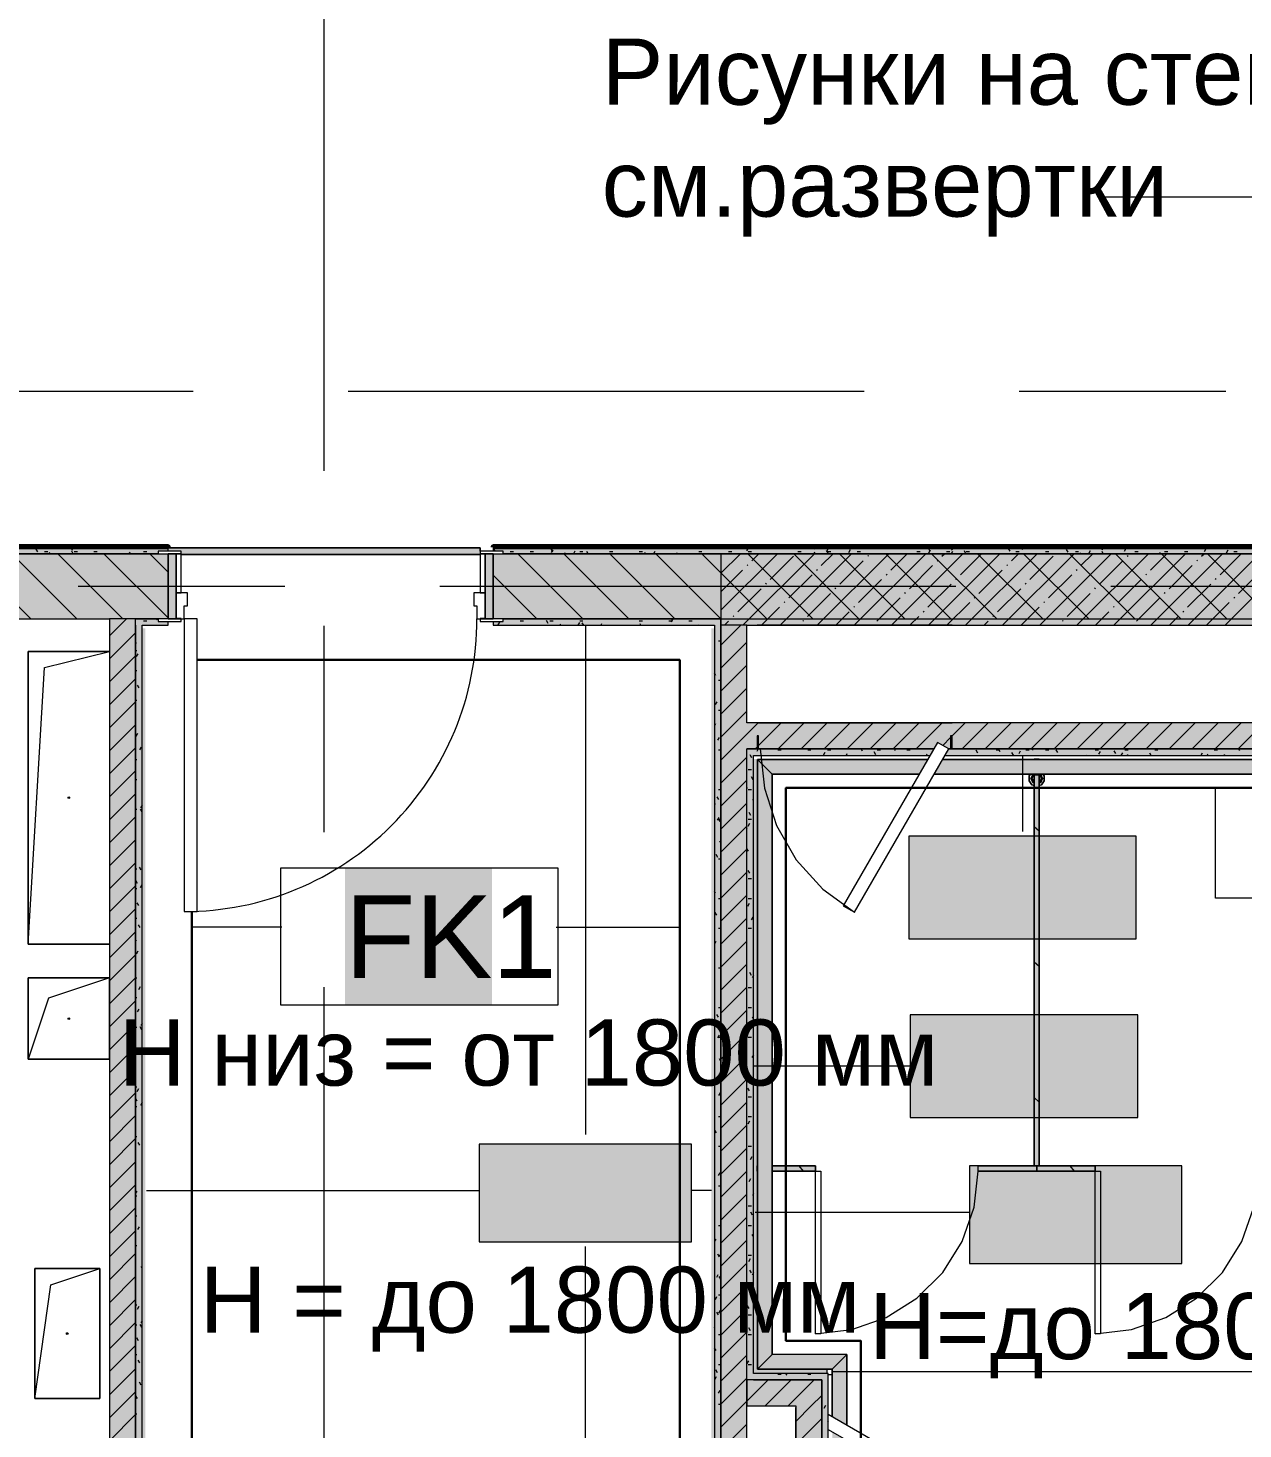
# Model space of a CAD drawing. Header units: millimetres. Extents: x -3817 to 677485, y -22715 to 103890.
# Drawn here: x 661875 to 665611, y 9785 to 14092 of the extents above; entities that cross this region are included whole.
import ezdxf

# ---------------------------------------------------------------- set-up
doc = ezdxf.new("R2010")
doc.units = ezdxf.units.MM
doc.layers.add('PDF _Геометрия', color=7, linetype='Continuous', true_color=0x1d1d1d)
doc.layers.add('PDF _Сплошная заливка', color=7, linetype='Continuous', true_color=0xffffff)
doc.layers.add('PDF _Текст', color=7, linetype='Continuous')
doc.styles.add('PDF GOST-Common', font='arial.ttf')

msp = doc.modelspace()

# ---------------------------------------------------------------- hatches: boundary and pattern name
at = {"layer": 'PDF _Сплошная заливка', "transparency": 33554559}
h = msp.add_hatch(color=256, dxfattribs=at)
h.paths.add_polyline_path([(667069.5, 12475.9), (673285.5, 12475.9), (673285.5, 12495.9), (663305.5, 12495.9), (663305.5, 12483.9), (663335.5, 12483.9), (663335.5, 12475.9), (666710.8, 12475.9)], flags=0)
h.paths.add_polyline_path([(661625.5, 12475.9), (662275.5, 12475.9), (662275.5, 12483.9), (662305.5, 12483.9), (662305.5, 12495.9), (661625.5, 12495.9)], flags=0)
at = {"layer": 'PDF _Сплошная заливка', "true_color": 0x494949, "transparency": 33554559}
msp.add_hatch(color=251, dxfattribs=at).paths.add_polyline_path([(663265.5, 12473.9), (663265.5, 12493.9), (662305.5, 12493.9), (662305.5, 12483.9), (662345.5, 12483.9), (662345.5, 12473.9), (662406.6, 12473.9)])
at = {"layer": 'PDF _Сплошная заливка', "transparency": 33554559}
h = msp.add_hatch(color=256, dxfattribs=at)
h.paths.add_polyline_path([(673265.5, 12275.9), (673285.5, 12275.9), (673285.5, 12475.9), (663305.5, 12475.9), (663305.5, 12275.9), (673167.2, 12275.9)], flags=0)
h.paths.add_polyline_path([(661625.5, 12275.9), (662305.5, 12275.9), (662305.5, 12475.9), (661625.5, 12475.9)], flags=0)
for points in [[(671405.5, 12255.9), (671405.5, 12475.9), (664005.5, 12475.9), (664005.5, 12255.9), (671015.1, 12255.9)], [(662205.5, 8575.9), (662225.5, 8575.9), (662225.5, 12255.9), (662205.5, 12255.9), (662205.5, 11170.7)], [(669580.3, 11875.9), (670875.5, 11875.9), (670875.5, 11955.9), (664085.5, 11955.9), (664085.5, 11875.9), (664116.5, 11875.9), (664116.5, 11915.9), (664121.5, 11915.9), (664121.5, 11875.9), (664660.3, 11875.9), (664671.8, 11895.9), (664706.5, 11875.9), (664711.5, 11875.9), (664711.5, 11915.9), (664716.5, 11915.9), (664716.5, 11875.9), (665905.5, 11875.9), (665905.5, 11915.9), (665910.5, 11915.9), (665910.5, 11875.9), (666449.3, 11875.9), (666460.8, 11895.9), (666495.5, 11875.9), (666500.5, 11875.9), (666500.5, 11915.9), (666505.5, 11915.9), (666505.5, 11875.9), (667710.5, 11875.9), (667710.5, 11915.9), (667715.5, 11915.9), (667715.5, 11875.9), (668254.3, 11875.9), (668265.8, 11895.9), (668300.5, 11875.9), (668305.5, 11875.9), (668305.5, 11915.9), (668310.5, 11915.9), (668310.5, 11875.9), (669401, 11875.9)], [(664335.5, 9935.9), (664335.5, 9955.9), (664105.5, 9955.9), (664105.5, 9935.9), (664315.5, 9935.9)], [(664315.5, 9855.9), (664315.5, 9935.9), (664085.5, 9935.9), (664085.5, 9855.9), (664235.5, 9855.9)], [(664315.5, 7705.9), (664335.5, 7705.9), (664335.5, 9935.9), (664315.5, 9935.9), (664315.5, 8088.1)], [(664235.5, 7705.9), (664315.5, 7705.9), (664315.5, 9855.9), (664235.5, 9855.9), (664235.5, 8088.1)]]:
    msp.add_hatch(color=256, dxfattribs=at).paths.add_polyline_path(points)
h = msp.add_hatch(color=256, dxfattribs=at)
h.paths.add_polyline_path([(662305.5, 12255.9), (662305.5, 12267.9), (662275.5, 12268.4), (662275.5, 12275.9), (662205.5, 12275.9), (662205.5, 12255.9), (662275.5, 12255.9)], flags=0)
h.paths.add_polyline_path([(664005.5, 12255.9), (664005.5, 12275.9), (663335.5, 12275), (663335.5, 12267.9), (663305.5, 12267.9), (663305.5, 12255.9), (663985.5, 12255.9)], flags=0)
h = msp.add_hatch(color=256, dxfattribs=at)
h.paths.add_polyline_path([(670855.5, 11855.9), (670875.5, 11855.9), (670875.5, 11875.9), (668300.5, 11875.9), (668288.9, 11855.9), (669580.3, 11855.9)], flags=0)
h.paths.add_polyline_path([(664381.8, 11855.9), (664649.7, 11857.5), (664660.3, 11875.9), (664085.5, 11875.9), (664085.5, 11855.9), (664105.5, 11855.9)], flags=0)
h.paths.add_polyline_path([(664694.9, 11855.9), (666437.7, 11855.9), (666449.3, 11875.9), (664706.5, 11875.9), (664695.9, 11857.6)], flags=0)
h.paths.add_polyline_path([(668242.7, 11855.9), (668254.3, 11875.9), (666495.5, 11875.9), (666483.9, 11855.9), (668145.6, 11855.9)], flags=0)
at = {"layer": 'PDF _Сплошная заливка', "true_color": 0xd7cdc4, "transparency": 33554559}
h = msp.add_hatch(color=254, dxfattribs=at)
h.paths.add_polyline_path([(670798, 11798.4), (670843, 11843.4), (668281.7, 11843.4), (668255.7, 11798.4), (669580.3, 11798.4)], flags=0)
h.paths.add_polyline_path([(668145.6, 11798.4), (668209.5, 11798.4), (668235.5, 11843.4), (666476.7, 11843.4), (666450.7, 11798.4), (667975.8, 11798.4)], flags=0)
h.paths.add_polyline_path([(666404.5, 11798.4), (666430.5, 11843.4), (664687.7, 11843.4), (664661.7, 11798.4), (666352.2, 11798.4)], flags=0)
h.paths.add_polyline_path([(664381.8, 11798.4), (664615.5, 11798.4), (664641.5, 11843.4), (664118, 11843.4), (664163, 11798.4)], flags=0)
msp.add_hatch(color=254, dxfattribs=at).paths.add_polyline_path([(664118, 9968.4), (664163, 10013.4), (664163, 11798.4), (664118, 11843.4), (664118, 11170.7)])
h = msp.add_hatch(color=254, dxfattribs=at)
h.paths.add_polyline_path([(664348, 7738.4), (664386.5, 7776.8), (664393, 7788.1), (664393, 9749.9), (664348, 9775.9), (664348, 8088.1)], flags=0)
h.paths.add_polyline_path([(664393, 9796.1), (664393, 10013.4), (664348, 9968.4), (664348, 9822.1)], flags=0)

# ---------------------------------------------------------------- linework, layer by layer
at = {"layer": 'PDF _Геометрия', "color": 253, "lineweight": 9, "true_color": 0xaaaaaa}
for points in [[(662785.5, 12730.6), (662785.5, 14318.1)], [(661747.7, 12975.9), (662382.7, 12975.9)], [(662858.9, 12975.9), (664446.4, 12975.9)], [(664922.7, 12975.9), (665557.7, 12975.9)], [(662029.6, 12375.9), (662664.6, 12375.9)], [(663140.8, 12375.9), (664728.3, 12375.9)], [(665204.6, 12375.9), (665839.6, 12375.9)], [(662785.5, 11619.4), (662785.5, 12254.4)], [(664126.5, 11875.9), (664139.1, 11755.3), (664176.6, 11639.9), (664237.2, 11534.9), (664318.4, 11444.8), (664416.5, 11373.6)], [(662785.5, 9555.6), (662785.5, 11143.1)]]:
    msp.add_lwpolyline(points, dxfattribs=at)
at = {"layer": 'PDF _Геометрия', "color": 250, "lineweight": 9, "true_color": 0x3c3c3c}
msp.add_lwpolyline([(666556.5, 12536.2), (666518.5, 12836.4), (666442.1, 12816.4), (666556.5, 12536.2), (666284.4, 13572.4), (665162.9, 13572.4)], dxfattribs=at)
at = {"layer": 'PDF _Геометрия', "color": 231, "lineweight": 70, "true_color": 0xff80c0}
for points in [[(673265.5, 12495.9), (673265.5, 12675.9), (673264.5, 12675.9), (673264.5, 12496.9), (663305.5, 12496.9), (663305.5, 12495.9)], [(662305.5, 12495.9), (662305.5, 12496.9), (661605.5, 12496.9)]]:
    msp.add_lwpolyline(points, dxfattribs=at)
at = {"layer": 'PDF _Геометрия', "color": 9, "lineweight": 9, "true_color": 0xc0c0c0}
for points in [[(661625.5, 12495.9), (661605.5, 12495.9), (661605.5, 11475.9), (661625.5, 11475.9), (661625.5, 12475.9), (662275.5, 12475.9), (661625.5, 12475.9), (661625.5, 12275.9), (662125.5, 12275.9), (662125.5, 8575.9), (661825.5, 8575.9), (661825.5, 11275.9), (661825.5, 11475.9), (661825.5, 12275.9), (661625.5, 12275.9), (661625.5, 11475.9), (661625.5, 11495.9), (661145.5, 11495.9), (661145.5, 11483.9)], [(662305.5, 12483.9), (662305.5, 12495.9)], [(663305.5, 12495.9), (663305.5, 12483.9)], [(662305.5, 12275.9), (662305.5, 12475.9)], [(663305.5, 12475.9), (663305.5, 12275.9)], [(662355.5, 8583.9), (662355.5, 8595.9), (662225.5, 8595.9), (662225.5, 12255.9), (662305.5, 12255.9), (662305.5, 12267.9)], [(663305.5, 12267.9), (663305.5, 12255.9), (663985.5, 12255.9), (663985.5, 8595.9), (663305.5, 8595.9), (663305.5, 8583.9)], [(664716.5, 12255.9), (664116.5, 12255.9)], [(664116.5, 11955.9), (664716.5, 11955.9)], [(664357, 7725.9), (664335.5, 7725.9), (664335.5, 9935.9), (664335.5, 9955.9), (664105.5, 9955.9), (664105.5, 11855.9), (664648.7, 11855.9)], [(664694.9, 11855.9), (666437.7, 11855.9)], [(664235.5, 9650.9), (664235.5, 9850.9)]]:
    msp.add_lwpolyline(points, dxfattribs=at)
at = {"layer": 'PDF _Геометрия', "color": 7, "lineweight": 9}
for points in [[(662305.5, 12495.9), (661625.5, 12495.9)], [(662305.5, 12483.9), (662305.5, 12493.9), (663265.5, 12493.9), (662305.5, 12493.9)], [(663265.5, 12483.9), (663265.5, 12493.9), (663265.5, 12473.9), (662345.5, 12473.9), (663265.5, 12473.9)], [(673264.5, 12495.9), (663305.5, 12495.9)], [(662205.5, 12255.9), (662205.5, 12275.9), (662275.5, 12275.9), (662205.5, 12275.9), (662125.5, 12275.9)], [(662225.5, 8575.9), (662325.5, 8575.9), (662225.5, 8575.9), (662205.5, 8575.9), (662205.5, 12255.9), (662205.5, 8575.9)], [(664085.5, 12255.9), (664005.5, 12255.9), (664005.5, 8595.9), (664005.5, 8575.9), (663335.5, 8575.9), (664005.5, 8575.9)], [(663588.9, 12255.4), (663588.9, 10690.4)], [(664005.5, 8595.9), (664005.5, 12255.9)], [(661875.5, 11275.7), (661925.5, 12125.7), (662125.5, 12175.7), (662125.5, 11275.7), (661875.5, 11275.7), (661875.5, 12175.7), (662125.5, 12175.7), (661875.5, 12175.7), (661875.5, 11275.7), (662125.5, 11275.7)], [(664085.5, 9935.9), (664085.5, 11855.9), (664085.5, 11875.9)], [(664105.5, 9935.9), (664315.5, 9935.9), (664105.5, 9935.9), (664085.5, 9935.9), (664085.5, 11855.9)], [(664932.8, 11855.9), (664932.8, 11622.2)], [(664118, 11843.4), (664118, 9968.4), (664348, 9968.4), (664393, 10013.4), (664163, 10013.4), (664163, 11798.4)], [(664968.5, 11796.9), (664965.8, 11795.8), (664961.4, 11785.2), (664965.8, 11774.5), (664968.5, 11773.4)], [(664968.5, 11773.5), (664968.5, 11776.2), (664968.5, 11779.8), (664968.5, 11783.6), (664968.5, 11787), (664968.5, 11790.6), (664968.5, 11794.1), (664968.5, 11796.9)], [(664984.5, 11796.9), (664984.5, 11794.1), (664984.5, 11790.5), (664984.5, 11786.7), (664984.5, 11783.3), (664984.5, 11779.7), (664984.5, 11776.2), (664984.5, 11773.5)], [(664984.5, 11773.4), (664987.1, 11774.5), (664991.5, 11785.2), (664987.1, 11795.8), (664984.5, 11796.9)], [(666426, 11417.4), (665526, 11417.4), (665526, 11755.9)], [(662655, 11328.1), (662379, 11328.1)], [(663499, 11328.1), (663879, 11328.1)], [(661875.5, 11171.7), (662125.5, 11171.7), (661875.5, 11171.7), (661875.5, 10921.7), (662125.5, 10921.7), (662125.5, 11170.7), (662125.5, 10921.7), (661875.5, 10921.7), (661875.5, 11171.7), (662125.5, 11171.7), (661938, 11109.2), (661875.5, 10921.7)], [(662125.5, 10921.7), (661875.5, 10921.7), (661875.5, 11170.7)], [(664105.5, 10900.9), (664587.4, 10900.9)], [(664116.5, 10577.9), (664116.5, 10593.9)], [(664296.5, 10577.9), (664163, 10577.9), (664296.5, 10577.9)], [(664296.5, 10077.9), (664296.5, 10577.9), (664312.5, 10577.9), (664312.5, 10077.9), (664296.5, 10077.9), (664407.7, 10090.4), (664513.4, 10127.4), (664608.2, 10186.9), (664687.4, 10266.1), (664747, 10360.9), (664783.9, 10466.6), (664796.5, 10577.9), (664796.5, 10593.9)], [(664796.5, 10577.9), (664796.5, 10593.9), (664976.5, 10593.9), (664976.5, 10577.9), (664976.5, 10593.9), (665156.5, 10593.9), (665156.5, 10577.9), (665156.5, 10593.9)], [(664976.5, 10577.9), (664796.5, 10577.9), (664976.5, 10577.9)], [(664984.5, 10593.9), (664968.5, 10593.9)], [(665156.5, 10577.9), (664976.5, 10577.9), (665156.5, 10577.9)], [(665156.5, 10077.9), (665156.5, 10577.9), (665172.5, 10577.9), (665172.5, 10077.9), (665156.5, 10077.9), (665267.7, 10090.4), (665373.4, 10127.4), (665468.2, 10186.9), (665547.4, 10266.1), (665607, 10360.9), (665643.9, 10466.6), (665656.5, 10577.9), (665656.5, 10593.9)], [(662239.3, 10518.4), (663262.3, 10518.4)], [(663976.6, 10518.4), (663915.4, 10518.4)], [(664111, 10452), (664769.8, 10452)], [(663588.9, 8607.8), (663588.9, 10346.4)], [(661895.5, 9878.3), (661945.5, 10228.3), (662095.5, 10278.3)], [(664393, 10013.4), (664393, 9796.1), (664393, 10013.4), (664163, 10013.4)], [(664348, 9968.4), (664348, 9822.1), (664348, 9968.4), (664118, 9968.4)], [(664331, 9968.4), (664331, 9955.9)], [(664335.5, 9951.9), (664348, 9951.9)], [(664351, 9961.6), (665962.2, 9961.6), (665962.2, 9905.7)]]:
    msp.add_lwpolyline(points, dxfattribs=at)
at = {"layer": 'PDF _Геометрия', "color": 231, "lineweight": 9, "true_color": 0xff80c0}
for points in [[(661625.5, 12495.9), (662305.5, 12495.9)], [(663305.5, 12495.9), (673264.5, 12495.9), (673265.5, 12495.9)]]:
    msp.add_lwpolyline(points, dxfattribs=at)
at = {"layer": 'PDF _Геометрия', "color": 253, "lineweight": 9, "true_color": 0x9b9b9b}
for points in [[(661944.4, 12495.9), (661941, 12490)], [(662014.1, 12494.6), (662009, 12485.9)], [(662286.5, 12491), (662283.7, 12495.9)], [(663311.1, 12484.2), (663306.1, 12492.9)], [(663704.1, 12495.9), (663702.8, 12493.5)], [(663870.6, 12490.5), (663867.5, 12495.9)], [(664089.6, 12493), (664084.6, 12484.3)], [(664126.5, 12495.9), (664126.2, 12495.4)], [(664184.4, 12495.7), (664184.3, 12495.9)], [(664294, 12488.6), (664289.8, 12495.9)], [(664335.3, 12491.9), (664330.3, 12483.2)], [(664607.8, 12493.8), (664606.6, 12495.9)], [(664717.5, 12486.7), (664712.4, 12495.4)], [(664895.2, 12483.7), (664890.1, 12492.4)], [(664936, 12495.9), (664931.5, 12488)], [(665182.2, 12495.7), (665177.2, 12486.9)], [(665250.3, 12491.6), (665245.2, 12482.9)], [(665454.7, 12490), (665451.3, 12495.9)], [(661904.7, 12481.7), (661899.7, 12490.4)], [(661925.4, 12482.9), (661935.5, 12482.9)], [(661943.3, 12475.9), (661941.3, 12479.3)], [(662013.7, 12475.9), (662009.4, 12483.4)], [(662016.8, 12482.9), (662026.9, 12482.9)], [(662077.8, 12482.9), (662087.9, 12482.9)], [(662189.7, 12475.9), (662187.1, 12480.4)], [(662230.2, 12482.9), (662240.3, 12482.9)], [(663358, 12482.9), (663368, 12482.9)], [(663418.9, 12482.9), (663429, 12482.9)], [(663446.8, 12476.9), (663446.2, 12475.9)], [(663488.5, 12488.1), (663483.4, 12479.4)], [(663488.8, 12481.2), (663483.8, 12489.9)], [(663527.1, 12475.9), (663525.4, 12478.8)], [(663556.5, 12484), (663551.8, 12475.9)], [(663571.3, 12482.9), (663581.4, 12482.9)], [(663597.5, 12475.9), (663593.4, 12482.9)], [(663662.8, 12482.9), (663672.8, 12482.9)], [(663754.2, 12482.9), (663764.3, 12482.9)], [(663773.5, 12475.9), (663771.1, 12479.9)], [(663802.2, 12482.9), (663798.2, 12475.9)], [(663870.3, 12478.8), (663868.6, 12475.9)], [(663937.1, 12482.9), (663947.1, 12482.9)], [(663949.4, 12475.9), (663948.8, 12476.9)], [(664028.5, 12482.9), (664038.6, 12482.9)], [(664089.5, 12482.9), (664099.5, 12482.9)], [(664241.9, 12482.9), (664251.9, 12482.9)], [(664293.7, 12480.7), (664290.9, 12475.9)], [(664335.7, 12477.4), (664330.6, 12486.1)], [(664333.3, 12482.9), (664343.4, 12482.9)], [(664403.4, 12487.8), (664398.3, 12479.1)], [(664424.8, 12482.9), (664434.8, 12482.9)], [(664607.6, 12482.9), (664617.7, 12482.9)], [(664649.1, 12486.7), (664644.1, 12478)], [(664649.4, 12482.6), (664644.4, 12491.3)], [(664699.1, 12482.9), (664709.1, 12482.9)], [(664717.1, 12482.6), (664713.2, 12475.9)], [(664758.9, 12475.9), (664754.1, 12484.3)], [(664760, 12482.9), (664770.1, 12482.9)], [(664912.4, 12482.9), (664922.5, 12482.9)], [(665003.9, 12482.9), (665013.9, 12482.9)], [(665072.9, 12480.7), (665067.9, 12489.4)], [(665095.3, 12482.9), (665105.4, 12482.9)], [(665110.9, 12475.9), (665109.5, 12478.3)], [(665140.6, 12484.5), (665135.6, 12475.9)], [(665181.3, 12475.9), (665177.5, 12482.4)], [(665278.2, 12482.9), (665288.3, 12482.9)], [(665357.3, 12475.9), (665355.2, 12479.4)], [(665369.6, 12482.9), (665379.7, 12482.9)], [(665430.6, 12482.9), (665440.7, 12482.9)], [(665496, 12490.5), (665491, 12481.8)], [(665533.2, 12475.9), (665532.9, 12476.4)], [(665564, 12486.4), (665559, 12477.7)], [(665583, 12482.9), (665593.1, 12482.9)], [(662230.2, 12269.5), (662240.3, 12269.5)], [(662272.4, 12271.7), (662270, 12275.9)], [(663324.9, 12265.8), (663319.9, 12257)], [(663388.4, 12269.5), (663398.5, 12269.5)], [(663474.7, 12261.9), (663469.6, 12270.6)], [(663471.5, 12275.9), (663471.2, 12275.3)], [(663479.9, 12269.5), (663489.9, 12269.5)], [(663513.3, 12255.9), (663511.3, 12259.4)], [(663570.6, 12264.7), (663565.6, 12255.9)], [(663571.3, 12269.5), (663581.4, 12269.5)], [(663583.7, 12255.9), (663579.3, 12263.5)], [(663638.7, 12260.6), (663636, 12255.9)], [(663754.2, 12269.5), (663764.3, 12269.5)], [(663759.7, 12255.9), (663757, 12260.5)], [(663845.6, 12269.5), (663855.7, 12269.5)], [(663858, 12274.7), (663853, 12266)], [(663856.5, 12271.2), (663853.7, 12275.9)], [(663906.6, 12269.5), (663916.7, 12269.5)], [(663935.7, 12255.9), (663934.7, 12257.5)], [(662208.4, 12199.5), (662205.5, 12204.7)], [(663998, 12208.6), (664005.5, 12208.6)], [(662205.5, 12178.1), (662209.8, 12178.1)], [(662213, 12168.6), (662208, 12159.9)], [(662205.5, 12117.1), (662209.8, 12117.1)], [(663985.9, 12130.5), (663985.5, 12129.7)], [(663989.5, 12101.6), (663985.5, 12108.6)], [(662216.6, 12063.5), (662211.6, 12072.2)], [(663998, 12086.7), (664005.5, 12086.7)], [(662205.5, 12025.7), (662209.8, 12025.7)], [(663993, 12020.8), (663988, 12012.1)], [(663998, 11995.2), (664005.5, 11995.2)], [(663988.9, 11952.8), (663985.5, 11946.8)], [(662211.9, 11922.9), (662206.9, 11914.2)], [(664000.1, 11911.1), (663995, 11902.4)], [(662223, 11881.3), (662218, 11872.5)], [(663998, 11873.3), (664005.5, 11873.3)], [(664100.3, 11848.8), (664096.2, 11855.9), (664095.3, 11857.5)], [(664120.5, 11875.9), (664115.9, 11867.9)], [(664180.9, 11873.3), (664191, 11873.3)], [(664226.1, 11875.9), (664225.5, 11874.9)], [(664272.4, 11873.3), (664282.4, 11873.3)], [(664325, 11864.3), (664320.1, 11855.9)], [(664333.3, 11873.3), (664343.4, 11873.3)], [(664393, 11860.2), (664390.5, 11855.9)], [(664440.5, 11869.2), (664436.6, 11875.9)], [(664472.4, 11875.9), (664471.3, 11873.9)], [(664482.1, 11858.1), (664477.1, 11866.8)], [(664485.7, 11873.3), (664495.8, 11873.3)], [(664542.8, 11875.9), (664539.3, 11869.8)], [(664577.2, 11873.3), (664587.2, 11873.3)], [(664638.8, 11859.2), (664636.9, 11855.9)], [(664754.2, 11874.4), (664753.4, 11875.9)], [(664795.9, 11863.2), (664790.8, 11872)], [(664851.5, 11873.3), (664861.5, 11873.3)], [(664863.9, 11867.3), (664859, 11875.9)], [(664905.5, 11856.2), (664900.5, 11864.9)], [(664926.1, 11869.2), (664921.1, 11860.5)], [(664942.9, 11873.3), (664953, 11873.3)], [(664965.2, 11875.9), (664962.7, 11871.7)], [(665003.9, 11873.3), (665013.9, 11873.3)], [(665041.6, 11864.3), (665036.6, 11873.1)], [(665130.2, 11857), (665129.6, 11855.9)], [(665156.3, 11873.3), (665166.3, 11873.3)], [(665171.9, 11868.1), (665166.8, 11859.4)], [(665219.3, 11861.4), (665214.3, 11870.1)], [(665239.9, 11864), (665235.2, 11855.9)], [(665247.7, 11873.3), (665257.8, 11873.3)], [(665257.7, 11855.9), (665255.9, 11858.9)], [(665328.1, 11855.9), (665323.9, 11863)], [(665339.2, 11873.3), (665349.2, 11873.3)], [(665387.5, 11875.9), (665386.2, 11873.6)], [(665485.6, 11862.9), (665481.5, 11855.9)], [(665504, 11855.9), (665501.6, 11860)], [(665522, 11873.3), (665532.1, 11873.3)], [(665553.7, 11858.9), (665551.9, 11855.9)], [(665601.1, 11870.6), (665598.1, 11875.9)], [(662205.5, 11842.8), (662209.8, 11842.8)], [(664089.5, 11812.3), (664099.5, 11812.3)], [(662205.5, 11781.9), (662209.8, 11781.9)], [(662225.5, 11763.5), (662225.1, 11762.9)], [(664005.5, 11769.2), (664004.9, 11770.2)], [(664104.4, 11780.8), (664099.4, 11789.5)], [(663998.8, 11719.8), (663993.8, 11728.5)], [(663998, 11751.4), (664005.5, 11751.4)], [(664086.3, 11755.8), (664085.5, 11754.3)], [(664089.5, 11751.4), (664099.5, 11751.4)], [(664105.5, 11717.9), (664103.4, 11721.5)], [(662205.5, 11690.4), (662209.8, 11690.4)], [(662225.5, 11682.3), (662220.8, 11690.4)], [(662225.5, 11702.6), (662221, 11694.8)], [(663987.8, 11707), (663985.5, 11703)], [(664097.3, 11671.1), (664092.3, 11679.8)], [(663999, 11665.4), (663993.9, 11656.7)], [(664002.9, 11651.8), (663997.8, 11660.5)], [(663998, 11659.9), (664005.5, 11659.9)], [(664086.1, 11629.5), (664085.5, 11630.6)], [(664093.4, 11646.1), (664088.4, 11637.4)], [(664089.5, 11659.9), (664099.5, 11659.9)], [(662225.5, 11621.4), (662224.9, 11622.4)], [(664005.5, 11586.3), (664001.9, 11592.5)], [(664005.5, 11615.7), (664005.1, 11615.1)], [(663995.8, 11542.1), (663990.8, 11550.8)], [(664090.2, 11561.4), (664085.5, 11569.7)], [(662205.5, 11507.5), (662209.8, 11507.5)], [(662222.9, 11504), (662217.8, 11512.7)], [(663998, 11538), (664005.5, 11538)], [(664094.3, 11493.4), (664089.3, 11502.1)], [(662211.7, 11462.3), (662206.7, 11471)], [(662224.9, 11457.8), (662219.9, 11449.1)], [(664089.5, 11477.1), (664099.5, 11477.1)], [(662205.5, 11446.6), (662209.8, 11446.6)], [(663988.7, 11432.4), (663985.5, 11438.1)], [(663998, 11416.1), (664005.5, 11416.1)], [(664089.5, 11416.1), (664099.5, 11416.1)], [(662215.8, 11394.3), (662210.8, 11403)], [(663992.8, 11364.4), (663987.8, 11373.1)], [(664092.3, 11400.4), (664087.3, 11391.6)], [(662205.5, 11355.1), (662209.8, 11355.1)], [(662219.9, 11326.3), (662214.8, 11335)], [(664103.5, 11358.7), (664098.4, 11350)], [(662208.7, 11284.6), (662205.5, 11290.3)], [(663998, 11324.7), (664005.5, 11324.7)], [(664089.5, 11324.7), (664099.5, 11324.7)], [(662212.7, 11253.7), (662207.7, 11245)], [(663989.7, 11283.6), (663985.5, 11276.3)], [(663998, 11202.7), (664005.5, 11202.7)], [(662205.5, 11172.3), (662209.8, 11172.3)], [(664099.5, 11179.6), (664094.5, 11188.3)], [(664105.5, 11179.3), (664101.4, 11172.3)], [(662219.8, 11144), (662214.7, 11135.3)], [(664089.5, 11141.8), (664099.5, 11141.8)], [(662205.5, 11111.3), (662209.8, 11111.3)], [(662205.7, 11106.9), (662205.5, 11107.4)], [(662215.7, 11076), (662210.6, 11067.3)], [(663998, 11080.8), (664005.5, 11080.8)], [(664089.5, 11080.8), (664099.5, 11080.8)], [(662225.5, 11032), (662221.8, 11025.7)], [(663988.6, 11037.9), (663985.5, 11032.4)], [(663998, 11050.6), (663993, 11059.4)], [(664105.5, 11047.4), (664102.6, 11052.3)], [(662205.5, 11019.9), (662209.8, 11019.9)], [(662225.1, 11012.5), (662220, 11021.2)], [(663999.8, 10996.2), (663994.7, 10987.5)], [(663998, 10989.4), (664005.5, 10989.4)], [(664089.5, 10989.4), (664099.5, 10989.4)], [(664005.5, 10915.8), (664001.1, 10923.3)], [(664105.4, 10935.3), (664100.3, 10926.6)], [(663998, 10867.5), (664005.5, 10867.5)], [(664005.5, 10884.2), (664001.8, 10877.9)], [(662205.5, 10837), (662209.8, 10837)], [(662214.6, 10830.3), (662209.6, 10821.6)], [(664002.8, 10818.5), (663997.7, 10809.8)], [(664093.5, 10824.2), (664088.5, 10832.9)], [(662205.5, 10776), (662209.8, 10776)], [(662210.9, 10793.2), (662205.9, 10801.9)], [(662225.5, 10788.2), (662220.7, 10779.9)], [(664089.5, 10806.5), (664099.5, 10806.5)], [(663998, 10745.5), (664005.5, 10745.5)], [(664093.1, 10731.2), (664088.1, 10722.5)], [(664089.5, 10745.5), (664099.5, 10745.5)], [(662205.5, 10684.6), (662209.8, 10684.6)], [(663992, 10695.2), (663987, 10703.9)], [(662219.1, 10657.1), (662214, 10665.8)], [(663998, 10654.1), (664005.5, 10654.1)], [(664089.5, 10654.1), (664099.5, 10654.1)], [(664100.2, 10621.5), (664095.2, 10612.8)], [(664001.7, 10572.8), (663996.6, 10564.1)], [(664096.1, 10553.5), (664091.1, 10544.8)], [(662209.4, 10516.5), (662205.5, 10509.7)], [(663998, 10532.2), (664005.5, 10532.2)], [(662205.5, 10501.7), (662209.8, 10501.7)], [(664089.5, 10471.2), (664099.5, 10471.2)], [(664105.5, 10508.8), (664102.2, 10503.1)], [(662205.5, 10440.7), (662209.8, 10440.7)], [(664102.8, 10442.4), (664097.7, 10451.1)], [(662216.5, 10406.8), (662211.4, 10398.1)], [(663998, 10410.3), (664005.5, 10410.3)], [(664089.5, 10410.3), (664099.5, 10410.3)], [(664105.5, 10376.8), (664101.8, 10383.1)], [(662205.5, 10349.3), (662209.8, 10349.3)], [(663989.4, 10368.7), (663985.5, 10361.9)], [(664001.3, 10313.4), (663996.2, 10322.1)], [(663998, 10318.8), (664005.5, 10318.8)], [(664089.5, 10318.8), (664099.5, 10318.8)], [(664095, 10307.7), (664090, 10299)], [(662225.5, 10280.3), (662223.3, 10284)], [(663996.5, 10259), (663991.5, 10250.3)], [(664005.4, 10245.4), (664000.3, 10254.1)], [(664099.8, 10264.7), (664094.8, 10273.4)], [(664105.5, 10264.9), (664101.1, 10257.4)], [(664088.6, 10223.1), (664085.5, 10228.6)], [(662205.5, 10166.4), (662209.8, 10166.4)], [(663992.4, 10191), (663987.4, 10182.3)], [(663998, 10196.9), (664005.5, 10196.9)], [(664005.5, 10184.2), (664004.4, 10186.1)], [(662215.4, 10161.1), (662210.4, 10152.4)], [(663998.3, 10135.7), (663993.3, 10144.4)], [(664003.6, 10149.4), (663998.5, 10140.7)], [(664092.7, 10155.1), (664087.7, 10163.8)], [(664089.5, 10135.9), (664099.5, 10135.9)], [(662205.5, 10105.5), (662209.8, 10105.5)], [(662225.3, 10097.6), (662220.3, 10106.3)], [(662225.5, 10117.6), (662221.5, 10110.8)], [(663987.1, 10094.1), (663985.5, 10097)], [(664096.8, 10087), (664091.8, 10095.7)], [(662214.2, 10056), (662209.2, 10064.7)], [(663998, 10075), (664005.5, 10075)], [(664085.6, 10045.4), (664085.5, 10045.7)], [(664089.5, 10075), (664099.5, 10075)], [(662205.5, 10014), (662209.8, 10014)], [(662218.3, 9987.9), (662213.2, 9996.6)], [(663991.2, 10026.1), (663986.2, 10034.8)], [(664089.8, 9994), (664085.5, 9986.4)], [(663995.3, 9958), (663990.3, 9966.7)], [(663998, 9983.5), (664005.5, 9983.5)], [(664089.5, 9983.5), (664099.5, 9983.5)], [(664173, 9955), (664172.5, 9955.9)], [(664180.9, 9953.1), (664191, 9953.1)], [(664208.6, 9955.9), (664205.6, 9950.7)], [(664272.4, 9953.1), (664282.4, 9953.1)], [(662222.4, 9919.9), (662217.3, 9928.6)], [(662225.5, 9934.7), (662224.5, 9933.1)], [(663991.3, 9945.3), (663986.3, 9936.6)], [(662211.2, 9878.3), (662206.2, 9887)], [(664002.5, 9903.6), (663997.4, 9894.9)], [(664316.2, 9898.5), (664315.5, 9897.1)], [(662205.5, 9831.1), (662209.8, 9831.1)], [(663998, 9861.6), (664005.5, 9861.6)], [(664327.4, 9856.8), (664322.4, 9848.1)], [(664333.3, 9861.6), (664335.5, 9861.6)], [(664333.3, 9800.7), (664335.5, 9800.7)], [(664335.5, 9809.9), (664333.5, 9806.5)]]:
    msp.add_lwpolyline(points, dxfattribs=at)
at = {"layer": 'PDF _Геометрия', "color": 231, "lineweight": 53, "true_color": 0xff80c0}
msp.add_lwpolyline([(664116.5, 12496.9), (664716.5, 12496.9)], dxfattribs=at)
at = {"layer": 'PDF _Геометрия', "lineweight": 9}
for points in [[(661883.6, 12275.9), (661683.6, 12475.9)], [(662025.1, 12275.9), (661825.1, 12475.9)], [(662166.5, 12275.9), (661966.5, 12475.9)], [(662305.5, 12278.3), (662107.9, 12475.9)], [(662305.5, 12419.7), (662249.3, 12475.9)], [(663580.7, 12275.9), (663380.7, 12475.9)], [(663722.1, 12275.9), (663522.1, 12475.9)], [(663863.5, 12275.9), (663663.5, 12475.9)], [(664004.9, 12275.9), (663804.9, 12475.9)], [(664146.4, 12275.9), (663946.4, 12475.9)], [(664005.5, 12416.1), (664065.3, 12475.9)], [(664005.5, 12302), (664179.3, 12475.9)], [(664005.5, 12473.1), (664008.2, 12475.9)], [(664073.4, 12255.9), (664293.4, 12475.9)], [(664287.8, 12275.9), (664087.8, 12475.9)], [(664100.4, 12453.9), (664122.3, 12475.9)], [(664157.4, 12396.9), (664228.7, 12468.2)], [(664187.4, 12255.9), (664407.4, 12475.9)], [(664429.2, 12275.9), (664229.2, 12475.9)], [(664301.5, 12255.9), (664521.5, 12475.9)], [(664314.2, 12439.7), (664350.4, 12475.9)], [(664570.6, 12275.9), (664370.6, 12475.9)], [(664371.2, 12382.6), (664442.5, 12453.9)], [(664415.5, 12255.9), (664635.5, 12475.9)], [(664456.8, 12468.2), (664459.1, 12470.6)], [(664712.1, 12275.9), (664512.1, 12475.9)], [(664528, 12425.4), (664578.5, 12475.9)], [(664529.6, 12255.9), (664749.6, 12475.9)], [(664643.6, 12255.9), (664863.6, 12475.9)], [(664853.5, 12275.9), (664653.5, 12475.9)], [(664670.6, 12453.9), (664673, 12456.3)], [(664684.9, 12468.2), (664692.5, 12475.9)], [(664741.9, 12411.2), (664806.6, 12475.9)], [(664757.7, 12255.9), (664977.7, 12475.9)], [(664994.9, 12275.9), (664794.9, 12475.9)], [(664871.7, 12255.9), (665091.7, 12475.9)], [(664898.7, 12453.9), (664920.6, 12475.9)], [(665136.3, 12275.9), (664936.3, 12475.9)], [(664955.7, 12396.9), (665027, 12468.2)], [(664985.8, 12255.9), (665205.8, 12475.9)], [(665277.7, 12275.9), (665077.7, 12475.9)], [(665099.8, 12255.9), (665319.8, 12475.9)], [(665112.5, 12439.7), (665148.7, 12475.9)], [(665169.6, 12382.6), (665240.8, 12453.9)], [(665213.9, 12255.9), (665433.9, 12475.9)], [(665419.2, 12275.9), (665219.2, 12475.9)], [(665255.1, 12468.2), (665257.5, 12470.6)], [(665326.4, 12425.4), (665376.8, 12475.9)], [(665327.9, 12255.9), (665547.9, 12475.9)], [(665560.6, 12275.9), (665360.6, 12475.9)], [(665442, 12255.9), (665662, 12475.9)], [(665468.9, 12453.9), (665471.3, 12456.3)], [(665483.2, 12468.2), (665490.9, 12475.9)], [(665702, 12275.9), (665502, 12475.9)], [(665540.2, 12411.2), (665604.9, 12475.9)], [(665556, 12255.9), (665776, 12475.9)], [(663439.3, 12275.9), (663305.5, 12409.6)], [(664005.5, 12359), (664071.8, 12425.4)], [(664086.1, 12439.7), (664088.5, 12442)], [(664214.4, 12339.9), (664285.7, 12411.2)], [(664299.9, 12425.4), (664302.3, 12427.8)], [(664513.8, 12411.2), (664516.2, 12413.5)], [(664585.1, 12368.4), (664656.3, 12439.7)], [(664798.9, 12354.1), (664870.2, 12425.4)], [(664884.4, 12439.7), (664886.8, 12442)], [(665012.7, 12339.9), (665084, 12411.2)], [(665098.3, 12425.4), (665100.7, 12427.8)], [(665312.1, 12411.2), (665314.5, 12413.5)], [(665383.4, 12368.4), (665454.7, 12439.7)], [(665597.3, 12354.1), (665668.5, 12425.4)], [(664057.6, 12297.1), (664128.9, 12368.4)], [(664143.1, 12382.6), (664145.5, 12385)], [(664357, 12368.4), (664359.3, 12370.8)], [(664428.2, 12325.6), (664499.5, 12396.9)], [(664642.1, 12311.4), (664713.4, 12382.6)], [(664727.6, 12396.9), (664730, 12399.3)], [(664855.9, 12297.1), (664927.2, 12368.4)], [(664941.5, 12382.6), (664943.8, 12385)], [(665155.3, 12368.4), (665157.7, 12370.8)], [(665226.6, 12325.6), (665297.9, 12396.9)], [(665440.4, 12311.4), (665511.7, 12382.6)], [(665526, 12396.9), (665528.3, 12399.3)], [(664200.1, 12325.6), (664202.5, 12328)], [(664271.4, 12282.9), (664342.7, 12354.1)], [(664485.3, 12268.6), (664556.6, 12339.9)], [(664570.8, 12354.1), (664573.2, 12356.5)], [(664700.6, 12255.9), (664770.4, 12325.6)], [(664784.7, 12339.9), (664787, 12342.2)], [(664998.5, 12325.6), (665000.9, 12328)], [(665069.8, 12282.9), (665141.1, 12354.1)], [(665283.6, 12268.6), (665354.9, 12339.9)], [(665369.2, 12354.1), (665371.5, 12356.5)], [(665499, 12255.9), (665568.7, 12325.6)], [(665583, 12339.9), (665585.4, 12342.2)], [(664043.3, 12282.9), (664045.7, 12285.2)], [(664130.4, 12255.9), (664185.9, 12311.4)], [(664358.5, 12255.9), (664399.7, 12297.1)], [(664414, 12311.4), (664416.4, 12313.7)], [(664586.6, 12255.9), (664613.6, 12282.9)], [(664627.8, 12297.1), (664630.2, 12299.5)], [(664841.7, 12282.9), (664844, 12285.2)], [(664928.7, 12255.9), (664984.2, 12311.4)], [(665156.8, 12255.9), (665198.1, 12297.1)], [(665212.3, 12311.4), (665214.7, 12313.7)], [(665384.9, 12255.9), (665411.9, 12282.9)], [(665426.2, 12297.1), (665428.5, 12299.5)], [(662125.5, 12223.8), (662177.5, 12275.9)], [(662125.5, 12153.1), (662205.5, 12233.1)], [(664005.5, 12194.6), (664066.7, 12255.9)], [(664016.3, 12255.9), (664029.1, 12268.6)], [(664257.2, 12268.6), (664259.5, 12271)], [(664472.5, 12255.9), (664473.4, 12256.7)], [(664814.7, 12255.9), (664827.4, 12268.6)], [(665055.5, 12268.6), (665057.9, 12271)], [(665270.9, 12255.9), (665271.7, 12256.7)], [(664005.5, 12123.9), (664085.5, 12203.9)], [(662125.5, 12082.4), (662205.5, 12162.4)], [(664005.5, 12053.2), (664085.5, 12133.2)], [(662125.5, 12011.7), (662205.5, 12091.7)], [(664005.5, 11982.5), (664085.5, 12062.5)], [(662125.5, 11941), (662205.5, 12021)], [(664005.5, 11911.8), (664085.5, 11991.8)], [(662125.5, 11870.2), (662205.5, 11950.2)], [(664005.5, 11841.1), (664085.5, 11921.1), (664120.3, 11955.9)], [(664121.5, 11886.3), (664191, 11955.9)], [(664181.7, 11875.9), (664261.7, 11955.9)], [(664252.4, 11875.9), (664332.4, 11955.9)], [(664323.1, 11875.9), (664403.1, 11955.9)], [(664393.8, 11875.9), (664473.8, 11955.9)], [(664464.5, 11875.9), (664544.5, 11955.9)], [(664535.2, 11875.9), (664615.2, 11955.9)], [(664606, 11875.9), (664686, 11955.9)], [(664716.5, 11915.7), (664756.7, 11955.9)], [(664747.4, 11875.9), (664827.4, 11955.9)], [(664818.1, 11875.9), (664898.1, 11955.9)], [(664888.8, 11875.9), (664968.8, 11955.9)], [(664959.5, 11875.9), (665039.5, 11955.9)], [(665030.2, 11875.9), (665110.2, 11955.9)], [(665100.9, 11875.9), (665180.9, 11955.9)], [(665171.6, 11875.9), (665251.6, 11955.9)], [(665242.4, 11875.9), (665322.4, 11955.9)], [(665313.1, 11875.9), (665393.1, 11955.9)], [(665383.8, 11875.9), (665463.8, 11955.9)], [(665454.5, 11875.9), (665534.5, 11955.9)], [(665525.2, 11875.9), (665605.2, 11955.9)], [(665595.9, 11875.9), (665675.9, 11955.9)], [(664687.6, 11886.8), (664711.5, 11910.7)], [(662125.5, 11799.5), (662205.5, 11879.5)], [(664005.5, 11770.3), (664085.5, 11850.3)], [(664111, 11875.9), (664116.5, 11881.3)], [(662125.5, 11728.8), (662205.5, 11808.8)], [(664005.5, 11699.6), (664085.5, 11779.6)], [(662125.5, 11658.1), (662205.5, 11738.1)], [(664005.5, 11628.9), (664085.5, 11708.9)], [(662125.5, 11587.4), (662205.5, 11667.4)], [(664005.5, 11558.2), (664085.5, 11638.2)], [(662125.5, 11516.7), (662205.5, 11596.7)], [(664005.5, 11487.5), (664085.5, 11567.5)], [(662125.5, 11446), (662205.5, 11526)], [(664005.5, 11416.8), (664085.5, 11496.8)], [(662125.5, 11375.3), (662205.5, 11455.3)], [(664005.5, 11346.1), (664085.5, 11426.1)], [(662125.5, 11304.6), (662205.5, 11384.6)], [(664005.5, 11275.4), (664085.5, 11355.4)], [(662125.5, 11233.9), (662205.5, 11313.9)], [(662125.5, 11163.1), (662205.5, 11243.1)], [(664005.5, 11204.7), (664085.5, 11284.7)], [(664005.5, 11134), (664085.5, 11214)], [(662125.5, 11092.4), (662205.5, 11172.4)], [(664005.5, 11063.2), (664085.5, 11143.2)], [(662125.5, 11021.7), (662205.5, 11101.7)], [(664005.5, 10992.5), (664085.5, 11072.5)], [(662125.5, 10951), (662205.5, 11031)], [(664005.5, 10921.8), (664085.5, 11001.8)], [(662125.5, 10880.3), (662205.5, 10960.3)], [(664005.5, 10851.1), (664085.5, 10931.1)], [(662125.5, 10809.6), (662205.5, 10889.6)], [(664005.5, 10780.4), (664085.5, 10860.4)], [(662125.5, 10738.9), (662205.5, 10818.9)], [(664005.5, 10709.7), (664085.5, 10789.7)], [(662125.5, 10668.2), (662205.5, 10748.2)], [(664005.5, 10639), (664085.5, 10719)], [(662125.5, 10597.5), (662205.5, 10677.5)], [(664005.5, 10568.3), (664085.5, 10648.3)], [(662125.5, 10526.7), (662205.5, 10606.7)], [(664005.5, 10497.6), (664085.5, 10577.6)], [(662125.5, 10456), (662205.5, 10536)], [(664005.5, 10426.8), (664085.5, 10506.8)], [(662125.5, 10385.3), (662205.5, 10465.3)], [(664005.5, 10356.1), (664085.5, 10436.1)], [(662125.5, 10314.6), (662205.5, 10394.6)], [(664005.5, 10285.4), (664085.5, 10365.4)], [(662125.5, 10243.9), (662205.5, 10323.9)], [(664005.5, 10214.7), (664085.5, 10294.7)], [(662125.5, 10173.2), (662205.5, 10253.2)], [(664005.5, 10144), (664085.5, 10224)], [(662125.5, 10102.5), (662205.5, 10182.5)], [(664005.5, 10073.3), (664085.5, 10153.3)], [(662125.5, 10031.8), (662205.5, 10111.8)], [(664005.5, 10002.6), (664085.5, 10082.6)], [(662125.5, 9961.1), (662205.5, 10041.1)], [(664005.5, 9931.9), (664085.5, 10011.9)], [(662125.5, 9890.3), (662205.5, 9970.3)], [(664005.5, 9861.2), (664085.5, 9941.2)], [(664005.5, 9790.4), (664085.5, 9870.4), (664150.9, 9935.9)], [(664141.6, 9855.9), (664221.6, 9935.9)], [(664212.3, 9855.9), (664292.3, 9935.9)], [(662125.5, 9819.6), (662205.5, 9899.6)], [(664235.5, 9808.3), (664283, 9855.9), (664315.5, 9888.3)], [(662125.5, 9748.9), (662205.5, 9828.9)], [(664005.5, 9719.7), (664085.5, 9799.7)], [(664235.5, 9737.6), (664315.5, 9817.6)]]:
    msp.add_lwpolyline(points, dxfattribs=at)
at = {"layer": 'PDF _Геометрия', "color": 253, "lineweight": 13, "true_color": 0xaaaaaa}
for points in [[(662345.5, 12483.9), (662275.5, 12483.9), (662275.5, 12475.9), (662345.5, 12475.9)], [(662330.5, 12475.9), (662305.5, 12475.9), (662305.5, 12275.9), (662330.5, 12275.9)], [(662345.5, 12475.9), (662330.5, 12475.9), (662330.5, 12355.9), (662345.5, 12355.9)], [(663265.5, 12483.9), (663265.5, 12475.9), (663335.5, 12475.9), (663335.5, 12483.9)], [(663265.5, 12475.9), (663265.5, 12355.9), (663280.5, 12355.9), (663280.5, 12475.9)], [(663280.5, 12475.9), (663280.5, 12275.9), (663305.5, 12275.9), (663305.5, 12475.9)], [(662355.5, 12275.9), (662355.5, 12315.9), (662365.5, 12315.9), (662365.5, 12355.9), (662330.5, 12355.9), (662330.5, 12275.9)], [(663255.5, 12275.9), (663280.5, 12275.9), (663280.5, 12355.9), (663245.5, 12355.9), (663245.5, 12315.9), (663255.5, 12315.9)], [(662345.5, 12276.9), (662330.5, 12276.9), (662330.5, 12275.9), (662345.5, 12275.9)], [(663265.5, 12276.9), (663265.5, 12275.9), (663280.5, 12275.9), (663280.5, 12276.9)], [(662345.5, 12275.9), (662275.5, 12275.9), (662275.5, 12267.9), (662345.5, 12267.9)], [(662355.5, 11375.9), (662395.5, 11375.9), (662395.5, 12275.9), (662355.5, 12275.9)], [(663265.5, 12275.9), (663265.5, 12267.9), (663335.5, 12267.9), (663335.5, 12275.9)], [(664121.5, 11915.9), (664116.5, 11915.9), (664116.5, 11875.9), (664121.5, 11875.9)], [(664416.5, 11373.6), (664706.5, 11875.9), (664671.8, 11895.9), (664381.8, 11393.6)], [(664711.5, 11915.9), (664711.5, 11875.9), (664716.5, 11875.9), (664716.5, 11915.9)]]:
    msp.add_lwpolyline(points, close=True, dxfattribs=at)
at = {"layer": 'PDF _Геометрия', "color": 9, "lineweight": 9, "true_color": 0xc0c0c0}
for points in [[(673285.5, 12475.9), (663335.5, 12475.9)], [(673265.5, 12275.9), (671405.5, 12275.9), (671405.5, 12475.9), (664005.5, 12475.9), (664005.5, 12275.9)], [(671405.5, 12235.9), (671405.5, 7055.9), (671405.5, 7275.9), (671405.5, 12255.9), (671325.5, 12255.9), (671325.5, 7275.9), (670955.5, 7275.9), (670955.5, 12255.9), (670875.5, 12255.9), (670875.5, 11955.9), (664085.5, 11955.9), (664085.5, 12255.9), (671405.5, 12255.9)], [(664085.5, 11875.9), (664660.3, 11875.9)], [(664706.5, 11875.9), (666449.3, 11875.9)], [(664235.5, 7705.9), (664085.5, 7705.9), (664085.5, 7625.9), (665055.5, 7625.9), (665055.5, 7275.9), (665135.5, 7275.9), (665135.5, 7425.9), (668085.5, 7425.9), (668085.5, 7275.9), (668165.5, 7275.9), (668165.5, 7505.9), (668085.5, 7505.9), (668165.5, 7505.9), (668165.5, 7275.9), (664085.5, 7275.9), (664085.5, 9935.9), (664085.5, 9855.9), (664235.5, 9855.9)], [(664315.5, 7705.9), (664315.5, 9855.9), (664315.5, 9935.9)]]:
    msp.add_lwpolyline(points, close=True, dxfattribs=at)
at = {"layer": 'PDF _Геометрия', "color": 7, "lineweight": 9}
for points in [[(664005.5, 12275.9), (663335.5, 12275.9), (664005.5, 12275.9), (664005.5, 12255.9)], [(662125.5, 12175.7), (662125.5, 11275.7), (661875.5, 11275.7), (661875.5, 12175.7)], [(664163, 11798.4), (664163, 10013.4), (664118, 9968.4), (664118, 11843.4), (664641.5, 11843.4), (664118, 11843.4), (664163, 11798.4), (664615.5, 11798.4)], [(666430.5, 11843.4), (664687.7, 11843.4)], [(664984.5, 11843.9), (664968.5, 11843.9)], [(666404.5, 11798.4), (664661.7, 11798.4)], [(664968.5, 11763.2), (664962, 11765.3), (664953.1, 11777.6), (664953.1, 11792.8), (664957.1, 11798.4), (664953.1, 11792.8), (664953.1, 11777.6), (664962, 11765.3)], [(664968.5, 11770.9), (664964.1, 11772.7), (664958.9, 11785.2), (664964.1, 11797.6), (664958.9, 11785.2), (664964.1, 11772.7)], [(664968.5, 11797.9), (664961.5, 11786.5), (664966.3, 11774.1), (664968.5, 11772.4)], [(664968.5, 11798.4), (664968.5, 10593.9), (664968.5, 11793.9)], [(664995.8, 11798.4), (664999.9, 11792.8), (664999.9, 11777.6), (664990.9, 11765.3), (664984.5, 11763.2), (664990.9, 11765.3), (664999.9, 11777.6), (664999.9, 11792.8)], [(664984.5, 11798.4), (664984.5, 11793.9), (664984.5, 10593.9)], [(664984.5, 11772.4), (664991.5, 11783.8), (664986.7, 11796.3), (664984.5, 11797.9)], [(664988.9, 11797.6), (664994, 11785.2), (664988.9, 11772.7), (664984.5, 11770.9), (664988.9, 11772.7), (664994, 11785.2)], [(665282.8, 11607.7), (664582.8, 11607.7), (664582.8, 11292), (665282.8, 11292)], [(662652.8, 11510.6), (663504.4, 11510.6), (663504.4, 11087.6), (662652.8, 11087.6)], [(665287.4, 11058.4), (664587.4, 11058.4), (664587.4, 10742.8), (665287.4, 10742.8)], [(663915.4, 10660.3), (663262.3, 10660.3), (663262.3, 10360.3), (663915.4, 10360.3)], [(664296.5, 10593.9), (664163, 10593.9), (664296.5, 10593.9), (664296.5, 10577.9)], [(665423, 10593.9), (664769.8, 10593.9), (664769.8, 10293.9), (665423, 10293.9)], [(662095.5, 10278.3), (662095.5, 9878.3), (661895.5, 9878.3), (661895.5, 10278.3)], [(662095.5, 10278.3), (662095.5, 9878.3), (661895.5, 9878.3), (661895.5, 10278.3), (662095.5, 10278.3), (661895.5, 10278.3), (661895.5, 9878.3), (662095.5, 9878.3)]]:
    msp.add_lwpolyline(points, close=True, dxfattribs=at)
at = {"layer": 'PDF _Геометрия', "color": 231, "lineweight": 30, "true_color": 0xff80c0}
msp.add_lwpolyline([(662379, 11375.9), (662379, 8769.6), (663879, 8769.6), (663879, 12149.6), (662395.5, 12149.6)], dxfattribs=at)
msp.add_lwpolyline([(670735.5, 11755.9), (664205.5, 11755.9), (664205.5, 10055.9), (664435.5, 10055.9), (664435.5, 7825.9), (665255.5, 7825.9), (665255.5, 7625.9), (668285.5, 7625.9), (668285.5, 7395.9), (670735.5, 7395.9)], close=True, dxfattribs=at)
at = {"layer": 'PDF _Геометрия', "color": 9, "lineweight": 9, "true_color": 0xc3c3c1}
for points in [[(664984.5, 11622.9), (664968.5, 11636.6)], [(664984.5, 11206.4), (664968.5, 11220.1)], [(664984.5, 10789.9), (664968.5, 10803.6)], [(664259.5, 10577.9), (664246.1, 10593.9)], [(664796.9, 10577.9), (664796.5, 10579)], [(665092.5, 10577.9), (665079.1, 10593.9)]]:
    msp.add_lwpolyline(points, dxfattribs=at)
at = {"layer": 'PDF _Геометрия', "color": 253, "lineweight": 13, "true_color": 0xaaaaaa}
msp.add_lwpolyline([(664335.5, 9783.1), (664451.4, 9716.2), (664471.4, 9750.9), (664335.5, 9829.3)], dxfattribs=at)
at = {"layer": 'PDF _Геометрия', "color": 7, "lineweight": 9}
for centre in [(662000.5, 11725.7), (662000.5, 11046.7), (661995.5, 10078.3)]:
    msp.add_circle(centre, 2.5, dxfattribs=at)
at = {"layer": 'PDF _Геометрия', "color": 253, "lineweight": 9, "true_color": 0xaaaaaa}
msp.add_arc((662355.5, 12275.9), 900, 269.9999, 0.0001, dxfattribs=at)
at = {"layer": 'PDF _Сплошная заливка', "lineweight": 35, "transparency": 33554559}
for points in [[(662305.5, 12275.9), (662330.5, 12275.9), (662305.5, 12475.9), (662330.5, 12475.9)], [(663280.5, 12275.9), (663305.5, 12275.9), (663280.5, 12475.9), (663305.5, 12475.9)], [(662205.5, 8575.9), (662205.5, 12275.9), (662125.5, 8575.9), (662125.5, 12275.9)], [(664005.5, 8595.9), (664005.5, 12255.9), (663985.5, 8595.9), (663985.5, 12255.9)], [(664085.5, 7275.9), (664085.5, 12255.9), (664005.5, 7275.9), (664005.5, 12255.9)], [(664116.5, 11875.9), (664121.5, 11875.9), (664116.5, 11915.9), (664121.5, 11915.9)], [(664711.5, 11875.9), (664716.5, 11875.9), (664711.5, 11915.9), (664716.5, 11915.9)], [(664105.5, 9935.9), (664105.5, 11855.9), (664085.5, 9935.9), (664085.5, 11855.9)]]:
    msp.add_solid(points, dxfattribs=at)
at = {"layer": 'PDF _Сплошная заливка', "color": 131, "lineweight": 35, "true_color": 0xa9f3f5, "transparency": 33554559}
for points in [[(662235.5, 8595.9), (662235.5, 12246.9), (662226.5, 8595.9), (662226.5, 12246.9)], [(663985.5, 8596.4), (663985.5, 12246.9), (663976.5, 8596.4), (663976.5, 12246.9)]]:
    msp.add_solid(points, dxfattribs=at)
at = {"layer": 'PDF _Сплошная заливка', "color": 100, "lineweight": 35, "true_color": 0x00ff40, "transparency": 33554559}
for points in [[(664116.5, 9955.9), (664116.5, 11844.9), (664105.5, 9955.9), (664105.5, 11844.9)], [(664116.5, 9955.9), (664331, 9956.1), (664116.5, 9966.9), (664331, 9966.9)]]:
    msp.add_solid(points, dxfattribs=at)
at = {"layer": 'PDF _Сплошная заливка', "color": 254, "lineweight": 35, "true_color": 0xe2ddcd, "transparency": 33554559}
for points in [[(664984.5, 11793.9), (664984.5, 11798.4), (664968.5, 11793.9), (664968.5, 11798.4)], [(664984.5, 10593.9), (664984.5, 11793.9), (664968.5, 10593.9), (664968.5, 11793.9)], [(664296.5, 10577.9), (664296.5, 10593.9), (664163, 10577.9), (664163, 10593.9)], [(664976.5, 10577.9), (664976.5, 10593.9), (664796.5, 10577.9), (664796.5, 10593.9)], [(665156.5, 10577.9), (665156.5, 10593.9), (664976.5, 10577.9), (664976.5, 10593.9)]]:
    msp.add_solid(points, dxfattribs=at)
at = {"layer": 'PDF _Сплошная заливка', "lineweight": 9, "transparency": 33554559}
for points in [[(665282.8, 11607.7), (664582.8, 11607.7), (665282.8, 11292), (664582.8, 11292)], [(662849.2, 11510.6), (663301.7, 11510.6), (662849.2, 11087.3), (663301.7, 11087.3)], [(665287.4, 11058.4), (664587.4, 11058.4), (665287.4, 10742.8), (664587.4, 10742.8)], [(663915.4, 10660.3), (663262.3, 10660.3), (663915.4, 10360.3), (663262.3, 10360.3)], [(665423, 10593.9), (664769.8, 10593.9), (665423, 10293.9), (664769.8, 10293.9)]]:
    msp.add_solid(points, dxfattribs=at)
at = {"layer": 'PDF _Сплошная заливка', "color": 254, "lineweight": 35, "true_color": 0xd7cdc4, "transparency": 33554559}
msp.add_solid([(664348, 9968.4), (664393, 10013.4), (664118, 9968.4), (664163, 10013.4)], dxfattribs=at)

# ---------------------------------------------------------------- texts
at = {"layer": 'PDF _Текст', "color": 250, "true_color": 0x3c3c3c, "char_height": 203.2, "attachment_point": 4, "style": 'PDF GOST-Common'}
for s, insert in [('Рисунки на стенах,', (663638.9, 13927.3)), ('см.развертки', (663638.9, 13583.3)), ('H низ = от 1800 мм', (662154.3, 10940.9)), ('H = до 1800 мм', (662403.2, 10153.2)), ('Н=до 1800мм', (664461.2, 10071.8))]:
    msp.add_mtext(s, dxfattribs=dict(at, insert=insert))
at = {"layer": 'PDF _Текст', "insert": (662849.2, 11298.7), "char_height": 254, "attachment_point": 4, "style": 'PDF GOST-Common'}
msp.add_mtext('FK1', dxfattribs=at)

doc.saveas('drawing.dxf')
